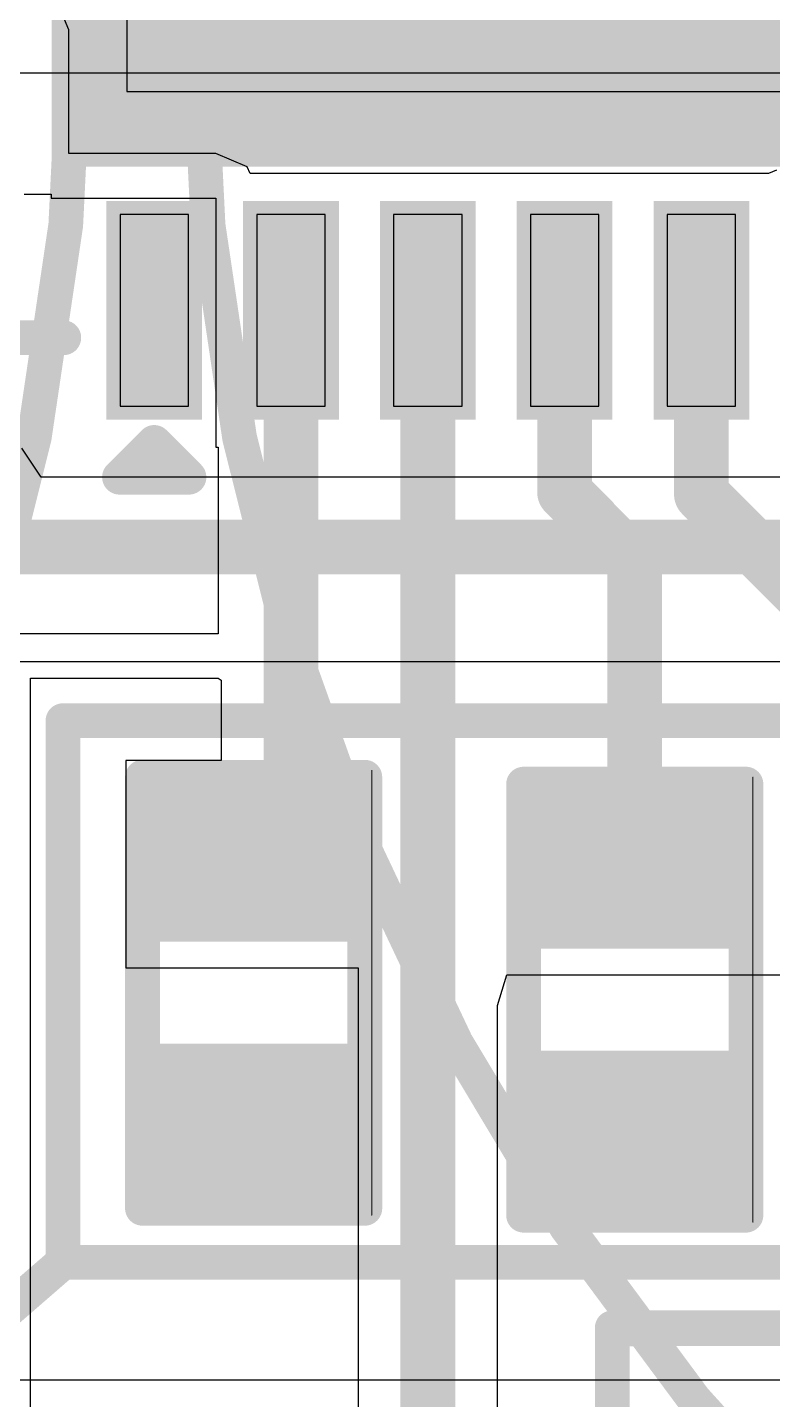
# Model space of a CAD drawing. Header units: inches. Extents: x -3 to 423, y -3 to 110.
# Drawn here: x 16.22 to 18.94, y 64.34 to 69.36 of the extents above; entities that cross this region are included whole.
import ezdxf

# ---------------------------------------------------------------- set-up
doc = ezdxf.new("R2010")
doc.units = ezdxf.units.IN
for name, color, linetype in [('Bottom Layer', 5, 'Continuous'), ('Bottom Overlay', 54, 'Continuous'), ('Mid Layer 2', 76, 'Continuous'), ('Top Layer', 1, 'Continuous'), ('Top Overlay', 2, 'Continuous'), ('Top Paste', 8, 'Continuous'), ('Top Solder', 216, 'Continuous')]:
    doc.layers.add(name, color=color, linetype=linetype)

# ---------------------------------------------------------------- blocks, each defined once
blk = doc.blocks.new('DGH256Q2R7_B_2')
at = {"layer": 'Bottom Overlay'}
blk.add_lwpolyline([(7.999999239999999, 0, 0.127, 0.127, 1), (-7.999999239999999, 0, 0.127, 0.127, 1)], format="xyseb", close=True, dxfattribs=at)
blk = doc.blocks.new('DGH256Q2R7_B_5')
at = {"layer": 'Bottom Overlay'}
blk.add_lwpolyline([(7.999999239999999, 0, 0.127, 0.127, 1), (-7.999999239999999, 0, 0.127, 0.127, 1)], format="xyseb", close=True, dxfattribs=at)
blk = doc.blocks.new('24_QFN__4_5__10')
at = {"layer": 'Top Layer'}
for points in [[(-0.8749918999999999, 2.750058), (-0.8749918999999999, 2.0500594), (-1.1250041, 2.0500594), (-1.1250041, 2.750058)], [(-0.3749929, 2.7500834), (-0.3749929, 2.0500848), (-0.6250051, 2.0500848), (-0.6250051, 2.7500834)], [(0.1250061, 2.7500834), (0.1250061, 2.0500848), (-0.1250061, 2.0500848), (-0.1250061, 2.7500834)], [(0.6250051, 2.7500834), (0.6250051, 2.0500848), (0.3749929, 2.0500848), (0.3749929, 2.7500834)], [(1.1250041, 2.7500834), (1.1250041, 2.0500848), (0.8749918999999999, 2.0500848), (0.8749918999999999, 2.7500834)], [(1.3250037, 1.82499), (1.3250037, -1.8250154), (-1.3250037, -1.8250154), (-1.3250037, 1.82499)], [(-1.5499207, 1.6249904), (-1.5499207, 1.3749782), (-2.2499193, 1.3749782), (-2.2499193, 1.6249904)], [(2.2499193, 1.6249904), (2.2499193, 1.3749782), (1.5499207, 1.3749782), (1.5499207, 1.6249904)], [(-1.5499207, 1.1249914), (-1.5499207, 0.8749792), (-2.2499193, 0.8749792), (-2.2499193, 1.1249914)], [(2.2499193, 1.1249914), (2.2499193, 0.8749792), (1.5499207, 0.8749792), (1.5499207, 1.1249914)], [(-1.5499207, 0.6249924), (-1.5499207, 0.3749802), (-2.2499193, 0.3749802), (-2.2499193, 0.6249924)], [(2.2499193, 0.6249924), (2.2499193, 0.3749802), (1.5499207, 0.3749802), (1.5499207, 0.6249924)], [(-1.5499207, 0.1249934), (-1.5499207, -0.1250188), (-2.2499193, -0.1250188), (-2.2499193, 0.1249934)], [(2.2499447, 0.1249934), (2.2499447, -0.1250188), (1.5499461, -0.1250188), (1.5499461, 0.1249934)], [(-1.5499461, -0.3750055999999999), (-1.5499461, -0.6250178), (-2.2499447, -0.6250178), (-2.2499447, -0.3750055999999999)], [(2.2499193, -0.3750055999999999), (2.2499193, -0.6250178), (1.5499207, -0.6250178), (1.5499207, -0.3750055999999999)], [(-1.5499207, -0.8750045999999999), (-1.5499207, -1.1250168), (-2.2499193, -1.1250168), (-2.2499193, -0.8750045999999999)], [(2.2499193, -0.8750045999999999), (2.2499193, -1.1250168), (1.5499207, -1.1250168), (1.5499207, -0.8750045999999999)], [(-1.5499207, -1.3750036), (-1.5499207, -1.6250158), (-2.2499193, -1.6250158), (-2.2499193, -1.3750036)], [(2.2499193, -1.3750036), (2.2499193, -1.6250158), (1.5499207, -1.6250158), (1.5499207, -1.3750036)], [(-0.8749918999999999, -2.0500848), (-0.8749918999999999, -2.7500834), (-1.1250041, -2.7500834), (-1.1250041, -2.0500848)], [(-0.3749929, -2.0500594), (-0.3749929, -2.750058), (-0.6250051, -2.750058), (-0.6250051, -2.0500594)], [(0.1250061, -2.0500594), (0.1250061, -2.750058), (-0.1250061, -2.750058), (-0.1250061, -2.0500594)], [(0.6250051, -2.0500594), (0.6250051, -2.750058), (0.3749929, -2.750058), (0.3749929, -2.0500594)], [(1.1250041, -2.0500594), (1.1250041, -2.750058), (0.8749918999999999, -2.750058), (0.8749918999999999, -2.0500594)]]:
    blk.add_hatch(color=1, dxfattribs=at).paths.add_polyline_path(points)
at = {"layer": 'Top Solder'}
for points in [[(-0.824992, 2.8000579), (-0.824992, 2.0000595), (-1.175004, 2.0000595), (-1.175004, 2.8000579)], [(-0.324993, 2.8000833), (-0.324993, 2.0000849), (-0.675005, 2.0000849), (-0.675005, 2.8000833)], [(0.175006, 2.8000833), (0.175006, 2.0000849), (-0.175006, 2.0000849), (-0.175006, 2.8000833)], [(0.675005, 2.8000833), (0.675005, 2.0000849), (0.324993, 2.0000849), (0.324993, 2.8000833)], [(1.175004, 2.8000833), (1.175004, 2.0000849), (0.824992, 2.0000849), (0.824992, 2.8000833)], [(1.3750036, 1.8749899), (1.3750036, -1.8750153), (-1.3750036, -1.8750153), (-1.3750036, 1.8749899)], [(-1.4999208, 1.6749903), (-1.4999208, 1.3249783), (-2.2999192, 1.3249783), (-2.2999192, 1.6749903)], [(2.2999192, 1.6749903), (2.2999192, 1.3249783), (1.4999208, 1.3249783), (1.4999208, 1.6749903)], [(-1.4999208, 1.1749913), (-1.4999208, 0.8249793), (-2.2999192, 0.8249793), (-2.2999192, 1.1749913)], [(2.2999192, 1.1749913), (2.2999192, 0.8249793), (1.4999208, 0.8249793), (1.4999208, 1.1749913)], [(-1.4999208, 0.6749923), (-1.4999208, 0.3249803000000001), (-2.2999192, 0.3249802999999999), (-2.2999192, 0.6749923)], [(2.2999192, 0.6749923), (2.2999192, 0.3249803000000001), (1.4999208, 0.3249802999999999), (1.4999208, 0.6749923)], [(-1.4999208, 0.1749933), (-1.4999208, -0.1750186999999999), (-2.2999192, -0.1750187), (-2.2999192, 0.1749933)], [(2.2999446, 0.1749933), (2.2999446, -0.1750186999999999), (1.4999462, -0.1750187), (1.4999462, 0.1749933)], [(-1.4999462, -0.3250057), (-1.4999462, -0.6750176999999999), (-2.2999446, -0.6750176999999999), (-2.2999446, -0.3250057)], [(2.2999192, -0.3250057), (2.2999192, -0.6750176999999999), (1.4999208, -0.6750176999999999), (1.4999208, -0.3250057)], [(-1.4999208, -0.8250047), (-1.4999208, -1.1750167), (-2.2999192, -1.1750167), (-2.2999192, -0.8250047)], [(2.2999192, -0.8250047), (2.2999192, -1.1750167), (1.4999208, -1.1750167), (1.4999208, -0.8250047)], [(-1.4999208, -1.3250037), (-1.4999208, -1.6750157), (-2.2999192, -1.6750157), (-2.2999192, -1.3250037)], [(2.2999192, -1.3250037), (2.2999192, -1.6750157), (1.4999208, -1.6750157), (1.4999208, -1.3250037)], [(-0.824992, -2.0000849), (-0.824992, -2.8000833), (-1.175004, -2.8000833), (-1.175004, -2.0000849)], [(-0.324993, -2.0000595), (-0.324993, -2.8000579), (-0.675005, -2.8000579), (-0.675005, -2.0000595)], [(0.175006, -2.0000595), (0.175006, -2.8000579), (-0.175006, -2.8000579), (-0.175006, -2.0000595)], [(0.675005, -2.0000595), (0.675005, -2.8000579), (0.324993, -2.8000579), (0.324993, -2.0000595)], [(1.175004, -2.0000595), (1.175004, -2.8000579), (0.824992, -2.8000579), (0.824992, -2.0000595)]]:
    blk.add_hatch(color=216, dxfattribs=at).paths.add_polyline_path(points)
at = {"layer": 'Top Overlay'}
for points in [[(-1.999996, 2.4999823, 0.127, 0.127, 0), (-1.999996, 1.8305145, 0.127, 0.127, 0)], [(-1.999996, 2.4999823, 0.127, 0.127, 0), (-1.3305282, 2.4999823, 0.127, 0.127, 0)], [(1.3305282, 2.4999823, 0.127, 0.127, 0), (1.999996, 2.4999823, 0.127, 0.127, 0)], [(1.999996, 2.4999823, 0.127, 0.127, 0), (1.999996, 1.8305145, 0.127, 0.127, 0)], [(-2.50952, 1.6269843, 0.127, 0.127, 0), (-2.50952, 1.3729843, 0.127, 0.127, 0)], [(-2.50952, 1.6269843, 0.127, 0.127, 0), (-2.38252, 1.4999843, 0.127, 0.127, 0)], [(-2.38252, 1.4999843, 0.127, 0.127, 0), (-2.50952, 1.3729843, 0.127, 0.127, 0)], [(-1.999996, -1.8305399, 0.127, 0.127, 0), (-1.999996, -2.5000331, 0.127, 0.127, 0)], [(1.999996, -1.8305399, 0.127, 0.127, 0), (1.999996, -2.5000331, 0.127, 0.127, 0)], [(-1.999996, -2.5000331, 0.127, 0.127, 0), (-1.3305282, -2.5000331, 0.127, 0.127, 0)], [(1.3305282, -2.5000077, 0.127, 0.127, 0), (1.999996, -2.5000331, 0.127, 0.127, 0)]]:
    blk.add_lwpolyline(points, format="xyseb", dxfattribs=at)
for points in [[(-2.031746, 2.4999823, 0.0635, 0.0635, 1), (-1.968246, 2.4999823, 0.0635, 0.0635, 1)], [(-2.031746, 2.4999823, 0.0635, 0.0635, 1), (-1.968246, 2.4999823, 0.0635, 0.0635, 1)], [(-1.3622782, 2.4999823, 0.0635, 0.0635, 1), (-1.2987782, 2.4999823, 0.0635, 0.0635, 1)], [(1.2987782, 2.4999823, 0.0635, 0.0635, 1), (1.3622782, 2.4999823, 0.0635, 0.0635, 1)], [(1.968246, 2.4999823, 0.0635, 0.0635, 1), (2.031746, 2.4999823, 0.0635, 0.0635, 1)], [(1.968246, 2.4999823, 0.0635, 0.0635, 1), (2.031746, 2.4999823, 0.0635, 0.0635, 1)], [(-2.031746, 1.8305145, 0.0635, 0.0635, 1), (-1.968246, 1.8305145, 0.0635, 0.0635, 1)], [(1.968246, 1.8305145, 0.0635, 0.0635, 1), (2.031746, 1.8305145, 0.0635, 0.0635, 1)], [(-2.54127, 1.6269843, 0.0635, 0.0635, 1), (-2.47777, 1.6269843, 0.0635, 0.0635, 1)], [(-2.54127, 1.6269843, 0.0635, 0.0635, 1), (-2.47777, 1.6269843, 0.0635, 0.0635, 1)], [(-2.41427, 1.4999843, 0.0635, 0.0635, 1), (-2.35077, 1.4999843, 0.0635, 0.0635, 1)], [(-2.41427, 1.4999843, 0.0635, 0.0635, 1), (-2.35077, 1.4999843, 0.0635, 0.0635, 1)], [(-2.54127, 1.3729843, 0.0635, 0.0635, 1), (-2.47777, 1.3729843, 0.0635, 0.0635, 1)], [(-2.54127, 1.3729843, 0.0635, 0.0635, 1), (-2.47777, 1.3729843, 0.0635, 0.0635, 1)], [(-2.031746, -1.8305399, 0.0635, 0.0635, 1), (-1.968246, -1.8305399, 0.0635, 0.0635, 1)], [(1.968246, -1.8305399, 0.0635, 0.0635, 1), (2.031746, -1.8305399, 0.0635, 0.0635, 1)], [(-2.031746, -2.5000331, 0.0635, 0.0635, 1), (-1.968246, -2.5000331, 0.0635, 0.0635, 1)], [(-2.031746, -2.5000331, 0.0635, 0.0635, 1), (-1.968246, -2.5000331, 0.0635, 0.0635, 1)], [(-1.3622782, -2.5000331, 0.0635, 0.0635, 1), (-1.2987782, -2.5000331, 0.0635, 0.0635, 1)], [(1.2987782, -2.5000077, 0.0635, 0.0635, 1), (1.3622782, -2.5000077, 0.0635, 0.0635, 1)], [(1.968246, -2.5000331, 0.0635, 0.0635, 1), (2.031746, -2.5000331, 0.0635, 0.0635, 1)], [(1.968246, -2.5000331, 0.0635, 0.0635, 1), (2.031746, -2.5000331, 0.0635, 0.0635, 1)]]:
    blk.add_lwpolyline(points, format="xyseb", close=True, dxfattribs=at)
at = {"layer": 'Top Paste'}
for p, q in [((-0.8750045999999999, 2.7499945), (-1.1249914, 2.7499945)), ((-1.1249914, 2.7499945), (-1.1249914, 2.0499959)), ((-0.8750045999999999, 2.0499959), (-0.8750045999999999, 2.7499945)), ((-0.3751326, 2.7500199), (-0.6251194, 2.7500199)), ((-0.6251194, 2.7500199), (-0.6251194, 2.0500213)), ((-0.3751326, 2.0500213), (-0.3751326, 2.7500199)), ((0.1249934, 2.7500199), (-0.1249934, 2.7500199)), ((-0.1249934, 2.7500199), (-0.1249934, 2.0500213)), ((0.1249934, 2.0500213), (0.1249934, 2.7500199)), ((0.6248654, 2.7500199), (0.3748786, 2.7500199)), ((0.3748786, 2.7500199), (0.3748786, 2.0500213)), ((0.6248654, 2.0500213), (0.6248654, 2.7500199)), ((1.1249914, 2.7500199), (0.8750045999999999, 2.7500199)), ((0.8750045999999999, 2.7500199), (0.8750045999999999, 2.0500213)), ((1.1249914, 2.0500213), (1.1249914, 2.7500199)), ((-1.1249914, 2.0499959), (-0.8750045999999999, 2.0499959)), ((-0.6251194, 2.0500213), (-0.3751326, 2.0500213)), ((-0.1249934, 2.0500213), (0.1249934, 2.0500213)), ((0.3748786, 2.0500213), (0.6248654, 2.0500213)), ((0.8750045999999999, 2.0500213), (1.1249914, 2.0500213)), ((-1.5499842, 1.6248507), (-2.2499828, 1.6248507)), ((-2.2499828, 1.6248507), (-2.2499828, 1.3748639)), ((-1.5499842, 1.3748639), (-1.5499842, 1.6248507)), ((2.2499828, 1.6248507), (1.5499842, 1.6248507)), ((1.5499842, 1.6248507), (1.5499842, 1.3748639)), ((2.2499828, 1.3748639), (2.2499828, 1.6248507)), ((-1.0999978, 1.5999841), (-1.0999978, -1.6000095)), ((1.0999978, 1.5999841), (-1.0999978, 1.5999841)), ((1.0999978, -1.6000095), (1.0999978, 1.5999841)), ((-2.2499828, 1.3748639), (-1.5499842, 1.3748639)), ((1.5499842, 1.3748639), (2.2499828, 1.3748639)), ((-1.5499842, 1.1249787), (-2.2499828, 1.1249787)), ((-2.2499828, 1.1249787), (-2.2499828, 0.8749918999999999)), ((-1.5499842, 0.8749918999999999), (-1.5499842, 1.1249787)), ((2.2499828, 1.1249787), (1.5499842, 1.1249787)), ((1.5499842, 1.1249787), (1.5499842, 0.8749918999999999)), ((2.2499828, 0.8749918999999999), (2.2499828, 1.1249787)), ((-2.2499828, 0.8749918999999999), (-1.5499842, 0.8749918999999999)), ((1.5499842, 0.8749918999999999), (2.2499828, 0.8749918999999999)), ((-2.2499828, 0.6248527), (-2.2499828, 0.3748659)), ((-1.5499842, 0.6248527), (-2.2499828, 0.6248527)), ((-1.5499842, 0.3748659), (-1.5499842, 0.6248527)), ((1.5499842, 0.6248527), (1.5499842, 0.3748659)), ((2.2499828, 0.6248527), (1.5499842, 0.6248527)), ((2.2499828, 0.3748659), (2.2499828, 0.6248527)), ((-2.2499828, 0.3748659), (-1.5499842, 0.3748659)), ((1.5499842, 0.3748659), (2.2499828, 0.3748659)), ((-1.5499842, 0.1249807), (-2.2499828, 0.1249807)), ((-2.2499828, 0.1249807), (-2.2499828, -0.1250061)), ((-1.5499842, -0.1250061), (-1.5499842, 0.1249807)), ((2.2500082, 0.1249807), (1.5500096, 0.1249807)), ((1.5500096, 0.1249807), (1.5500096, -0.1250061)), ((2.2500082, -0.1250061), (2.2500082, 0.1249807)), ((-2.2499828, -0.1250061), (-1.5499842, -0.1250061)), ((1.5500096, -0.1250061), (2.2500082, -0.1250061)), ((-2.2500082, -0.3751453), (-2.2500082, -0.6251321)), ((-1.5500096, -0.3751453), (-2.2500082, -0.3751453)), ((-1.5500096, -0.6251321), (-1.5500096, -0.3751453)), ((1.5499842, -0.3751453), (1.5499842, -0.6251321)), ((2.2499828, -0.3751453), (1.5499842, -0.3751453)), ((2.2499828, -0.6251321), (2.2499828, -0.3751453)), ((-2.2500082, -0.6251321), (-1.5500096, -0.6251321)), ((1.5499842, -0.6251321), (2.2499828, -0.6251321)), ((-1.5499842, -0.8750173), (-2.2499828, -0.8750173)), ((-2.2499828, -0.8750173), (-2.2499828, -1.1250041)), ((-1.5499842, -1.1250041), (-1.5499842, -0.8750173)), ((1.5499842, -0.8750173), (1.5499842, -1.1250041)), ((2.2499828, -0.8750173), (1.5499842, -0.8750173)), ((2.2499828, -1.1250041), (2.2499828, -0.8750173)), ((-2.2499828, -1.1250041), (-1.5499842, -1.1250041)), ((1.5499842, -1.1250041), (2.2499828, -1.1250041)), ((-2.2499828, -1.3751433), (-2.2499828, -1.6251301)), ((-1.5499842, -1.3751433), (-2.2499828, -1.3751433)), ((-1.5499842, -1.6251301), (-1.5499842, -1.3751433)), ((1.5499842, -1.3751433), (1.5499842, -1.6251301)), ((2.2499828, -1.3751433), (1.5499842, -1.3751433)), ((2.2499828, -1.6251301), (2.2499828, -1.3751433)), ((-1.0999978, -1.6000095), (1.0999978, -1.6000095)), ((-2.2499828, -1.6251301), (-1.5499842, -1.6251301)), ((1.5499842, -1.6251301), (2.2499828, -1.6251301)), ((-0.8750045999999999, -2.0499959), (-1.1249914, -2.0499959)), ((-1.1249914, -2.0499959), (-1.1249914, -2.7499945)), ((-0.8750045999999999, -2.7499945), (-0.8750045999999999, -2.0499959)), ((-0.3751326, -2.0499959), (-0.6251194, -2.0499959)), ((-0.6251194, -2.0499959), (-0.6251194, -2.7499945)), ((-0.3751326, -2.7499945), (-0.3751326, -2.0499959)), ((0.1249934, -2.0499959), (-0.1249934, -2.0499959)), ((-0.1249934, -2.0499959), (-0.1249934, -2.7499945)), ((0.1249934, -2.7499945), (0.1249934, -2.0499959)), ((0.3748786, -2.0499959), (0.3748786, -2.7499945)), ((0.6248654, -2.0499959), (0.3748786, -2.0499959)), ((0.6248654, -2.7499945), (0.6248654, -2.0499959)), ((0.8750045999999999, -2.0499959), (0.8750045999999999, -2.7499945)), ((1.1249914, -2.0499959), (0.8750045999999999, -2.0499959)), ((1.1249914, -2.7499945), (1.1249914, -2.0499959)), ((-1.1249914, -2.7499945), (-0.8750045999999999, -2.7499945)), ((-0.6251194, -2.7499945), (-0.3751326, -2.7499945)), ((-0.1249934, -2.7499945), (0.1249934, -2.7499945)), ((0.3748786, -2.7499945), (0.6248654, -2.7499945)), ((0.8750045999999999, -2.7499945), (1.1249914, -2.7499945))]:
    blk.add_line(p, q, dxfattribs=at)
blk = doc.blocks.new('R___0402_24')
at = {"layer": 'Top Layer'}
for points in [[(-0.6985, -0.3175), (-0.6985, 0.3175), (-0.2412999999999999, 0.3175), (-0.2413, -0.3175)], [(0.2412999999999999, -0.3175), (0.2413, 0.3175), (0.6985, 0.3175), (0.6985, -0.3175)]]:
    blk.add_hatch(color=1, dxfattribs=at).paths.add_polyline_path(points)
at = {"layer": 'Top Paste'}
for points in [[(-0.6985, -0.3175), (-0.6985, 0.3175), (-0.2412999999999999, 0.3175), (-0.2413, -0.3175)], [(0.2412999999999999, -0.3175), (0.2413, 0.3175), (0.6985, 0.3175), (0.6985, -0.3175)]]:
    blk.add_hatch(color=8, dxfattribs=at).paths.add_polyline_path(points)
at = {"layer": 'Top Solder'}
for points in [[(-0.75350116, -0.37250116), (-0.75350116, 0.37250116), (-0.1862988399999999, 0.37250116), (-0.18629884, -0.37250116)], [(0.1862988399999999, -0.37250116), (0.18629884, 0.37250116), (0.75350116, 0.37250116), (0.75350116, -0.37250116)]]:
    blk.add_hatch(color=216, dxfattribs=at).paths.add_polyline_path(points)
at = {"layer": 'Top Overlay'}
for points in [[(-0.7874, 0.4064, 0.127, 0.127, 0), (-0.7874, -0.4064, 0.127, 0.127, 0)], [(-0.7874, 0.4064, 0.127, 0.127, 0), (0.7874, 0.4064, 0.127, 0.127, 0)], [(0.7874, 0.4064, 0.127, 0.127, 0), (0.7874, -0.4064, 0.127, 0.127, 0)], [(-0.7874, -0.4064, 0.127, 0.127, 0), (0.7874, -0.4064, 0.127, 0.127, 0)], [(-0.8128, -0.4318, 0.0032258, 0.0032258, 0), (0.8128, -0.4318, 0.0032258, 0.0032258, 0)]]:
    blk.add_lwpolyline(points, format="xyseb", dxfattribs=at)
for points in [[(-0.8191499999999999, 0.4064, 0.0635, 0.0635, 1), (-0.7556499999999999, 0.4064, 0.0635, 0.0635, 1)], [(-0.8191499999999999, 0.4064, 0.0635, 0.0635, 1), (-0.7556499999999999, 0.4064, 0.0635, 0.0635, 1)], [(0.7556499999999999, 0.4064, 0.0635, 0.0635, 1), (0.8191499999999999, 0.4064, 0.0635, 0.0635, 1)], [(0.7556499999999999, 0.4064, 0.0635, 0.0635, 1), (0.8191499999999999, 0.4064, 0.0635, 0.0635, 1)], [(-0.8191499999999999, -0.4064, 0.0635, 0.0635, 1), (-0.7556499999999999, -0.4064, 0.0635, 0.0635, 1)], [(-0.8191499999999999, -0.4064, 0.0635, 0.0635, 1), (-0.7556499999999999, -0.4064, 0.0635, 0.0635, 1)], [(0.7556499999999999, -0.4064, 0.0635, 0.0635, 1), (0.8191499999999999, -0.4064, 0.0635, 0.0635, 1)], [(0.7556499999999999, -0.4064, 0.0635, 0.0635, 1), (0.8191499999999999, -0.4064, 0.0635, 0.0635, 1)], [(-0.81360518, -0.4318, 0.0016129, 0.0016129, 1), (-0.8119948199999999, -0.4318, 0.0016129, 0.0016129, 1)], [(0.8119948199999999, -0.4318, 0.0016129, 0.0016129, 1), (0.81360518, -0.4318, 0.0016129, 0.0016129, 1)]]:
    blk.add_lwpolyline(points, format="xyseb", close=True, dxfattribs=at)
blk = doc.blocks.new('R___0402_29')
at = {"layer": 'Top Layer'}
for points in [[(-0.6985, -0.3175), (-0.6985, 0.3175), (-0.2412999999999999, 0.3175), (-0.2413, -0.3175)], [(0.2412999999999999, -0.3175), (0.2413, 0.3175), (0.6985, 0.3175), (0.6985, -0.3175)]]:
    blk.add_hatch(color=1, dxfattribs=at).paths.add_polyline_path(points)
at = {"layer": 'Top Paste'}
for points in [[(-0.6985, -0.3175), (-0.6985, 0.3175), (-0.2412999999999999, 0.3175), (-0.2413, -0.3175)], [(0.2412999999999999, -0.3175), (0.2413, 0.3175), (0.6985, 0.3175), (0.6985, -0.3175)]]:
    blk.add_hatch(color=8, dxfattribs=at).paths.add_polyline_path(points)
at = {"layer": 'Top Solder'}
for points in [[(-0.75350116, -0.37250116), (-0.75350116, 0.37250116), (-0.1862988399999999, 0.37250116), (-0.18629884, -0.37250116)], [(0.1862988399999999, -0.37250116), (0.18629884, 0.37250116), (0.75350116, 0.37250116), (0.75350116, -0.37250116)]]:
    blk.add_hatch(color=216, dxfattribs=at).paths.add_polyline_path(points)
at = {"layer": 'Top Overlay'}
for points in [[(-0.7874, 0.4064, 0.127, 0.127, 0), (-0.7874, -0.4064, 0.127, 0.127, 0)], [(-0.7874, 0.4064, 0.127, 0.127, 0), (0.7874, 0.4064, 0.127, 0.127, 0)], [(0.7874, 0.4064, 0.127, 0.127, 0), (0.7874, -0.4064, 0.127, 0.127, 0)], [(-0.7874, -0.4064, 0.127, 0.127, 0), (0.7874, -0.4064, 0.127, 0.127, 0)], [(-0.8128, -0.4318, 0.0032258, 0.0032258, 0), (0.8128, -0.4318, 0.0032258, 0.0032258, 0)]]:
    blk.add_lwpolyline(points, format="xyseb", dxfattribs=at)
for points in [[(-0.8191499999999999, 0.4064, 0.0635, 0.0635, 1), (-0.7556499999999999, 0.4064, 0.0635, 0.0635, 1)], [(-0.8191499999999999, 0.4064, 0.0635, 0.0635, 1), (-0.7556499999999999, 0.4064, 0.0635, 0.0635, 1)], [(0.7556499999999999, 0.4064, 0.0635, 0.0635, 1), (0.8191499999999999, 0.4064, 0.0635, 0.0635, 1)], [(0.7556499999999999, 0.4064, 0.0635, 0.0635, 1), (0.8191499999999999, 0.4064, 0.0635, 0.0635, 1)], [(-0.8191499999999999, -0.4064, 0.0635, 0.0635, 1), (-0.7556499999999999, -0.4064, 0.0635, 0.0635, 1)], [(-0.8191499999999999, -0.4064, 0.0635, 0.0635, 1), (-0.7556499999999999, -0.4064, 0.0635, 0.0635, 1)], [(0.7556499999999999, -0.4064, 0.0635, 0.0635, 1), (0.8191499999999999, -0.4064, 0.0635, 0.0635, 1)], [(0.7556499999999999, -0.4064, 0.0635, 0.0635, 1), (0.8191499999999999, -0.4064, 0.0635, 0.0635, 1)], [(-0.81360518, -0.4318, 0.0016129, 0.0016129, 1), (-0.8119948199999999, -0.4318, 0.0016129, 0.0016129, 1)], [(0.8119948199999999, -0.4318, 0.0016129, 0.0016129, 1), (0.81360518, -0.4318, 0.0016129, 0.0016129, 1)]]:
    blk.add_lwpolyline(points, format="xyseb", close=True, dxfattribs=at)

msp = doc.modelspace()

# ---------------------------------------------------------------- linework, layer by layer
at = {"layer": 'Bottom Layer'}
for p, q in [((16.2696779, 67.7128821), (16.19911924, 67.81848006)), ((20.06863144, 67.7128821), (16.2696779, 67.7128821)), ((6.553199999999999, 67.04003356), (21.7678, 67.04003356)), ((26.035, 64.4144), (6.553199999999999, 64.4144))]:
    msp.add_line(p, q, dxfattribs=at)
msp.add_lwpolyline([(11.31787424, 67.45798547999999, 0.1999996, 0.1999996, 0), (20.86646068, 67.45798547999999, 0.1999996, 0.1999996, 0)], format="xyseb", dxfattribs=at)
at = {"layer": 'Mid Layer 2'}
for p, q in [((0.635, 69.1896), (26.035, 69.1896)), ((26.035, 64.4144), (0.635, 64.4144))]:
    msp.add_line(p, q, dxfattribs=at)
at = {"layer": 'Top Layer'}
for p, q in [((16.37035334, 69.34732892), (16.33296962, 69.4375802)), ((16.37035334, 68.89475934000001), (16.37035334, 69.34732892)), ((16.9079926, 68.89475934000001), (16.37035334, 68.89475934000001)), ((17.02279806, 68.84720546), (16.9079926, 68.89475934000001)), ((17.03307236, 68.82239982), (17.02279806, 68.84720546)), ((18.9580012, 68.83475945999999), (18.92816128, 68.82239982)), ((18.4580022, 68.82239982), (17.03307236, 68.82239982)), ((18.4580022, 68.82237441999999), (18.4580022, 68.82239982)), ((18.9079886, 68.82237441999999), (18.4580022, 68.82237441999999)), ((18.92816128, 68.82239982), (18.9079886, 68.82239982)), ((18.9079886, 68.82239982), (18.9079886, 68.82237441999999)), ((16.207994, 68.74731741999999), (16.3068, 68.74731741999999)), ((16.3068, 68.74731741999999), (16.3068, 68.7324)), ((16.3068, 68.7324), (16.9079926, 68.7324)), ((16.9079926, 68.7324), (16.9079926, 67.82240182)), ((16.9079926, 67.82240182), (16.9164, 67.82240182)), ((16.9164, 67.82240182), (16.9164, 67.14089695999999)), ((16.9164, 67.14089695999999), (16.06874866, 67.14089695999999)), ((16.231108, 62.20205745999999), (16.231108, 66.97853762)), ((16.231108, 66.97853762), (16.91639746, 66.97853762)), ((16.91639746, 66.97853762), (16.92810178, 66.97071695999999)), ((16.92810178, 66.97071695999999), (16.92810178, 66.67780416)), ((16.92810178, 66.67780416), (16.5788975, 66.67780416)), ((16.5788975, 66.67780416), (16.5788975, 65.92060476)), ((16.5788975, 65.92060476), (17.42810078, 65.92060476)), ((17.42810078, 65.92060476), (17.42810078, 64.22778112)), ((17.93789402, 65.7824821), (17.97188684, 65.89540287999999)), ((17.97188684, 65.89540287999999), (18.90687862, 65.89540287999999)), ((18.90687862, 65.89540287999999), (18.90687862, 65.8953978)), ((18.90687862, 65.8953978), (19.00688858, 65.8953978)), ((17.93789402, 64.22778112), (17.93789402, 65.7824821))]:
    msp.add_line(p, q, dxfattribs=at)
for points in [[(17.1829984, 66.42780465999999, 0.1999996, 0.1999996, 0), (17.1829984, 68.32240082, 0.1999996, 0.1999996, 0)], [(17.6829974, 63.79675327999999, 0.1999996, 0.1999996, 0), (17.6829974, 68.32240082, 0.1999996, 0.1999996, 0)], [(18.1829964, 67.65715196, 0.1999996, 0.1999996, 0), (18.1829964, 68.32240082, 0.1999996, 0.1999996, 0)], [(18.6829954, 67.64986723999999, 0.1999996, 0.1999996, 0), (18.6829954, 68.32237542, 0.1999996, 0.1999996, 0)], [(18.1829964, 67.65715196, 0.1999996, 0.1999996, 0), (18.28299874, 67.55714962, 0.1999996, 0.1999996, 0)], [(18.6829954, 67.64986723999999, 0.1999996, 0.1999996, 0), (19.4743832, 66.85847944, 0.1999996, 0.1999996, 0)], [(18.28299874, 67.55489156, 0.1999996, 0.1999996, 0), (18.28299874, 67.55714962, 0.1999996, 0.1999996, 0)], [(18.28299874, 67.55489156, 0.1999996, 0.1999996, 0), (18.439384, 67.3985063, 0.1999996, 0.1999996, 0)], [(18.439384, 66.27400258, 0.1999996, 0.1999996, 0), (18.439384, 67.3985063, 0.1999996, 0.1999996, 0)], [(17.0543982, 66.29920446, 0.1999996, 0.1999996, 0), (17.1829984, 66.42780465999999, 0.1999996, 0.1999996, 0)], [(17.0463972, 66.29920446, 0.1999996, 0.1999996, 0), (17.0543982, 66.29920446, 0.1999996, 0.1999996, 0)]]:
    msp.add_lwpolyline(points, format="xyseb", dxfattribs=at)
for points in [[(17.1329985, 68.32240082, 0.0999998, 0.0999998, 1), (17.2329983, 68.32240082, 0.0999998, 0.0999998, 1)], [(17.6329975, 68.32240082, 0.0999998, 0.0999998, 1), (17.7329973, 68.32240082, 0.0999998, 0.0999998, 1)], [(18.1329965, 68.32240082, 0.0999998, 0.0999998, 1), (18.2329963, 68.32240082, 0.0999998, 0.0999998, 1)], [(18.6329955, 68.32237542, 0.0999998, 0.0999998, 1), (18.7329953, 68.32237542, 0.0999998, 0.0999998, 1)], [(18.1329965, 67.65715196, 0.0999998, 0.0999998, 1), (18.2329963, 67.65715196, 0.0999998, 0.0999998, 1)], [(18.1329965, 67.65715196, 0.0999998, 0.0999998, 1), (18.2329963, 67.65715196, 0.0999998, 0.0999998, 1)], [(18.6329955, 67.64986723999999, 0.0999998, 0.0999998, 1), (18.7329953, 67.64986723999999, 0.0999998, 0.0999998, 1)], [(18.6329955, 67.64986723999999, 0.0999998, 0.0999998, 1), (18.7329953, 67.64986723999999, 0.0999998, 0.0999998, 1)], [(18.23299884, 67.55714962, 0.0999998, 0.0999998, 1), (18.33299864, 67.55714962, 0.0999998, 0.0999998, 1)], [(18.23299884, 67.55714962, 0.0999998, 0.0999998, 1), (18.33299864, 67.55714962, 0.0999998, 0.0999998, 1)], [(18.23299884, 67.55489156, 0.0999998, 0.0999998, 1), (18.33299864, 67.55489156, 0.0999998, 0.0999998, 1)], [(18.23299884, 67.55489156, 0.0999998, 0.0999998, 1), (18.33299864, 67.55489156, 0.0999998, 0.0999998, 1)], [(18.3893841, 67.3985063, 0.0999998, 0.0999998, 1), (18.4893839, 67.3985063, 0.0999998, 0.0999998, 1)], [(18.3893841, 67.3985063, 0.0999998, 0.0999998, 1), (18.4893839, 67.3985063, 0.0999998, 0.0999998, 1)], [(17.1329985, 66.42780465999999, 0.0999998, 0.0999998, 1), (17.2329983, 66.42780465999999, 0.0999998, 0.0999998, 1)], [(17.1329985, 66.42780465999999, 0.0999998, 0.0999998, 1), (17.2329983, 66.42780465999999, 0.0999998, 0.0999998, 1)], [(16.9963973, 66.29920446, 0.0999998, 0.0999998, 1), (17.0963971, 66.29920446, 0.0999998, 0.0999998, 1)], [(17.0043983, 66.29920446, 0.0999998, 0.0999998, 1), (17.1043981, 66.29920446, 0.0999998, 0.0999998, 1)], [(17.0043983, 66.29920446, 0.0999998, 0.0999998, 1), (17.1043981, 66.29920446, 0.0999998, 0.0999998, 1)], [(18.3893841, 66.27400258, 0.0999998, 0.0999998, 1), (18.4893839, 66.27400258, 0.0999998, 0.0999998, 1)]]:
    msp.add_lwpolyline(points, format="xyseb", close=True, dxfattribs=at)
at = {"layer": 'Top Overlay'}
for points in [[(16.3495355, 66.82340458, 0.127, 0.127, 0), (20.64178244, 66.82340458, 0.127, 0.127, 0)], [(16.3495355, 64.84471156, 0.127, 0.127, 0), (16.3495355, 66.82340458, 0.127, 0.127, 0)], [(13.28735214, 62.18877579999999, 0.127, 0.127, 0), (16.3495355, 64.84471156, 0.127, 0.127, 0)], [(16.3495355, 64.84471156, 0.127, 0.127, 0), (20.64178244, 64.84471156, 0.127, 0.127, 0)], [(18.35709054, 64.60513876, 0.127, 0.127, 0), (19.20643606, 64.60513876, 0.127, 0.127, 0)], [(18.35709054, 63.21472244, 0.127, 0.127, 0), (18.35709054, 64.60513876, 0.127, 0.127, 0)], [(18.36097166, 64.60158276, 0.127, 0.127, 0), (21.78761454, 64.60751619999999, 0.127, 0.127, 0)]]:
    msp.add_lwpolyline(points, format="xyseb", dxfattribs=at)
for points in [[(16.3177855, 66.82340458, 0.0635, 0.0635, 1), (16.3812855, 66.82340458, 0.0635, 0.0635, 1)], [(16.3177855, 66.82340458, 0.0635, 0.0635, 1), (16.3812855, 66.82340458, 0.0635, 0.0635, 1)], [(16.3177855, 64.84471156, 0.0635, 0.0635, 1), (16.3812855, 64.84471156, 0.0635, 0.0635, 1)], [(16.3177855, 64.84471156, 0.0635, 0.0635, 1), (16.3812855, 64.84471156, 0.0635, 0.0635, 1)], [(16.3177855, 64.84471156, 0.0635, 0.0635, 1), (16.3812855, 64.84471156, 0.0635, 0.0635, 1)], [(18.32534054, 64.60513876, 0.0635, 0.0635, 1), (18.38884054, 64.60513876, 0.0635, 0.0635, 1)], [(18.32534054, 64.60513876, 0.0635, 0.0635, 1), (18.38884054, 64.60513876, 0.0635, 0.0635, 1)], [(18.32922166, 64.60158276, 0.0635, 0.0635, 1), (18.39272166, 64.60158276, 0.0635, 0.0635, 1)]]:
    msp.add_lwpolyline(points, format="xyseb", close=True, dxfattribs=at)

# ---------------------------------------------------------------- block references
for name, p, rotation in [('DGH256Q2R7_B_5', (8.398200119999998, 69.4182), 270), ('DGH256Q2R7_B_2', (24.8412, 69.4182), 90), ('24_QFN__4_5__10', (18.1829837, 70.22232082), 90), ('R___0402_24', (17.0463972, 65.82930445999999), 90), ('R___0402_29', (18.439384, 65.80410258), 90)]:
    msp.add_blockref(name, p, dxfattribs=dict(rotation=rotation))

doc.saveas('drawing.dxf')
